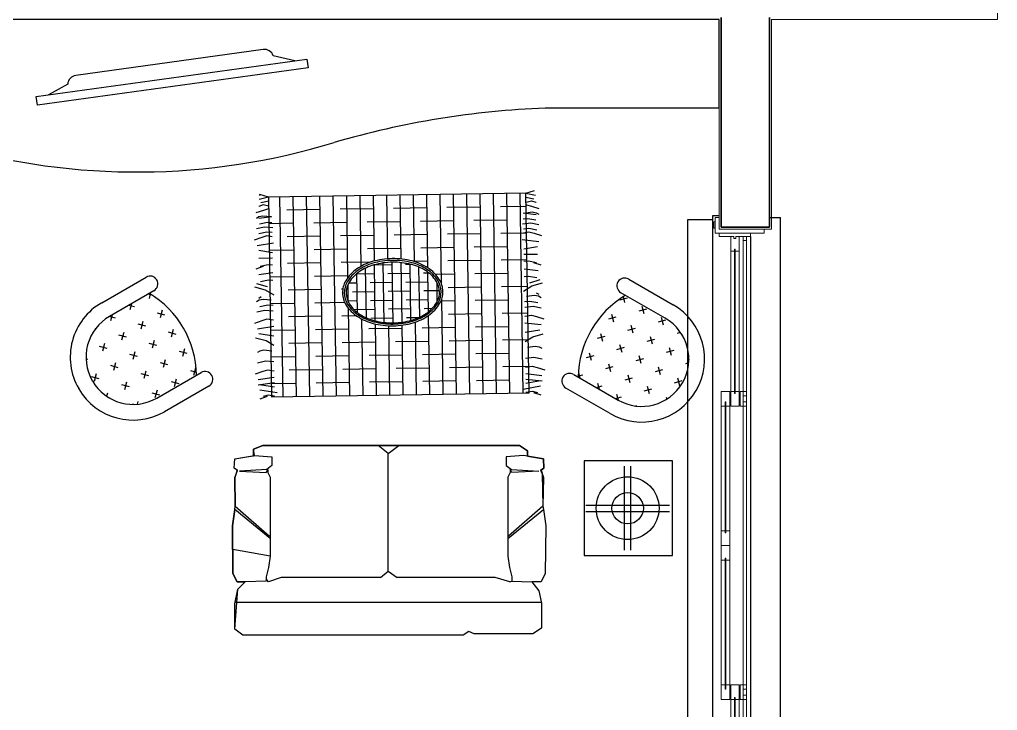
# Model space of a CAD drawing. Header units: millimetres. Extents: x -32319 to 9885, y 990 to 22164.
# Drawn here: x 5177 to 9843, y 6488 to 9785 of the extents above; entities that cross this region are included whole.
import ezdxf

# ---------------------------------------------------------------- set-up
doc = ezdxf.new("R2010")
doc.units = ezdxf.units.MM
doc.layers.add('furniture', color=34, linetype='Continuous')
for name, color, linetype, lineweight in [('plaster', 4, 'Continuous', 13), ('wall', 5, 'Continuous', 35), ('wind', 161, 'Continuous', 5)]:
    doc.layers.add(name, color=color, linetype=linetype, lineweight=lineweight)

msp = doc.modelspace()

# ---------------------------------------------------------------- linework, layer by layer
for p, q in [((8485.6, 8850.4), (8515.6, 8850.4)), ((8485.6, 5702.1), (8485.6, 8850.4)), ((8755.9, 8840.4), (8807.9, 8840.4)), ((8807.8, 5710.3), (8807.9, 8840.4))]:
    msp.add_line(p, q)
msp.add_lwpolyline([(8665.6, 8750.4), (8665.6, 5800.3)])
at = {"layer": 'furniture'}
for p, q in [((8515.2, 9785.4), (4842.3, 9785.4)), ((8515.6, 9363), (8515.2, 9785.4)), ((6339.2, 9642.4), (5445.8, 9518.7)), ((6490.3, 9589.1), (6387.9, 9612.5)), ((5256.6, 9418.3), (6548.6, 9597.1)), ((6548.6, 9597.1), (6554.3, 9555.7)), ((6554.3, 9555.7), (5262.3, 9376.8)), ((5407.1, 9476.7), (5314.9, 9426.3)), ((5262.3, 9376.8), (5256.6, 9418.3)), ((8515.8, 9363), (7685.1, 9363)), ((7593.6, 8956.4), (7634.5, 8969.9)), ((6365.2, 8937.6), (6320.4, 8926.7)), ((6323.9, 8949.8), (6321, 8945.8)), ((6365.2, 8937.6), (6323.9, 8949.8)), ((6366.3, 8918.9), (6328.1, 8910)), ((7593.6, 8956.4), (6365.2, 8937.6)), ((6365.2, 8937.6), (6379.8, 7985.2)), ((6434.3, 7986.1), (6419.7, 8938.4)), ((6498, 7987), (6483.4, 8939.4)), ((6561.7, 7988), (6547.1, 8940.4)), ((6625.4, 7989), (6610.8, 8941.3)), ((6689.1, 7990), (6674.4, 8942.3)), ((6744.1, 8553.9), (6738.1, 8943.3)), ((6807, 8607.8), (6801.8, 8944.3)), ((6870.3, 8633.1), (6865.5, 8945.2)), ((6933.8, 8643.7), (6929.2, 8946.2)), ((6997.5, 8642.9), (6992.9, 8947.2)), ((7061.4, 8630.2), (7056.6, 8948.2)), ((7125.6, 8600.1), (7120.2, 8949.2)), ((7190.5, 8524.2), (7183.9, 8950.1)), ((7262.3, 7998.8), (7247.6, 8951.1)), ((7325.9, 7999.8), (7311.3, 8952.1)), ((7389.6, 8000.7), (7375, 8953.1)), ((7453.3, 8001.7), (7438.7, 8954.1)), ((7517, 8002.7), (7502.4, 8955)), ((7580.7, 8003.7), (7566.1, 8956)), ((7593.1, 8937.7), (7631.5, 8930)), ((7608.2, 8004.1), (7593.6, 8956.4)), ((7593.6, 8956.4), (7638.7, 8947)), ((7594.2, 8913.9), (7620.5, 8920.6)), ((7620.5, 8920.6), (7640.9, 8913.9)), ((7640.9, 8913.9), (7641.6, 8914)), ((6341, 8874.9), (6305.4, 8862.5)), ((6319.2, 8893.6), (6318.5, 8893.6)), ((6339.3, 8900.9), (6319.2, 8893.6)), ((6365.9, 8895.1), (6339.3, 8900.9)), ((6364.7, 8882.1), (6341, 8874.9)), ((6611.7, 8878.6), (6452.5, 8876.2)), ((6866.5, 8882.5), (6707.2, 8880.1)), ((7121.2, 8886.4), (6962, 8884)), ((7376, 8890.4), (7216.7, 8887.9)), ((7594.6, 8893.7), (7471.5, 8891.8)), ((7585.2, 8862.2), (7622.8, 8867)), ((7595.7, 8901), (7619.7, 8894.6)), ((7619.7, 8894.6), (7655.7, 8883.2)), ((7622.8, 8867), (7642.3, 8863.8)), ((6319.3, 8843.5), (6307.6, 8836.3)), ((6338.8, 8847.3), (6319.3, 8843.5)), ((6381.1, 8844.4), (6319.4, 8835.4)), ((6376.5, 8843.7), (6338.8, 8847.3)), ((6994.8, 8820.8), (6835.6, 8818.4)), ((7249.6, 8824.7), (7090.3, 8822.3)), ((7504.3, 8828.6), (7345.1, 8826.2)), ((7580.6, 8862.8), (7642.4, 8855.7)), ((7581, 8834.1), (7602.1, 8836.7)), ((7602.1, 8836.7), (7640.5, 8828.9)), ((7642.3, 8863.8), (7654.3, 8857)), ((6346.5, 8795.1), (6308.3, 8786.2)), ((6360.4, 8817.6), (6322.2, 8808.7)), ((6386.3, 8791.6), (6346.5, 8795.1)), ((6381.5, 8815.7), (6360.4, 8817.6)), ((6485.3, 8813), (6367.1, 8811.2)), ((6740.1, 8816.9), (6580.9, 8814.4)), ((7576.9, 8809.8), (7616.6, 8814.6)), ((7581.7, 8787.2), (7606.8, 8790.2)), ((7582, 8767.5), (7608, 8772.1)), ((7606.8, 8790.2), (7645.3, 8782.4)), ((7608, 8772.1), (7632, 8765.6)), ((7616.6, 8814.6), (7655.1, 8806.9)), ((6332.6, 8745.7), (6297, 8733.2)), ((6357, 8771), (6318.8, 8762.1)), ((6356.4, 8752.9), (6332.6, 8745.7)), ((6382.5, 8749.1), (6356.4, 8752.9)), ((6382.2, 8768.7), (6357, 8771)), ((6613.7, 8751.2), (6454.5, 8748.8)), ((6868.4, 8755.2), (6709.2, 8752.7)), ((7123.2, 8759.1), (6964, 8756.6)), ((7377.9, 8763), (7218.7, 8760.5)), ((7596.5, 8766.3), (7473.4, 8764.5)), ((7576.2, 8735.8), (7654.8, 8726.8)), ((7632, 8765.6), (7668, 8754.3)), ((6389.3, 8717.6), (6311.1, 8706.2)), ((6383.7, 8672.8), (6318.3, 8682.5)), ((6487.3, 8685.6), (6369.1, 8683.8)), ((6742, 8689.5), (6582.8, 8687.1)), ((6996.8, 8693.4), (6837.6, 8691)), ((7251.5, 8697.3), (7092.3, 8694.9)), ((7506.3, 8701.3), (7347.1, 8698.8)), ((7583.2, 8691.2), (7648.3, 8702.9)), ((6384.1, 8647.4), (6318.9, 8645)), ((7379.9, 8635.6), (7220.7, 8633.2)), ((7598.5, 8639), (7475.4, 8637.1)), ((7583.6, 8665.8), (7648.9, 8665.4)), ((7584.1, 8631.8), (7605.2, 8634.3)), ((7605.2, 8634.3), (7643.7, 8626.6)), ((6340, 8606.4), (6304.4, 8593.9)), ((6363.5, 8615.3), (6325.3, 8606.3)), ((6384.6, 8613.4), (6363.5, 8615.3)), ((6615.6, 8623.9), (6456.4, 8621.4)), ((6851.4, 8627.5), (6711.2, 8625.3)), ((6832, 8362), (6828.3, 8599.2)), ((6955.5, 8615.1), (6865.8, 8613.7)), ((6874.7, 8347.5), (6870.6, 8615.1)), ((6917.3, 8339.9), (6912.9, 8623.9)), ((6959.8, 8337.8), (6955.3, 8627.3)), ((7002.2, 8341), (6997.8, 8625.4)), ((7046.9, 8616.5), (7019.2, 8616.1)), ((7044.5, 8349.6), (7040.4, 8618.1)), ((7125.1, 8631.7), (7059.7, 8630.7)), ((7086.8, 8365.1), (7083.1, 8603.9)), ((7584.7, 8595), (7651.7, 8587.3)), ((7629, 8626.2), (7664.9, 8614.8)), ((5569.2, 8434), (5780.9, 8556.3)), ((6385.2, 8576.6), (6318.4, 8566.9)), ((6364.6, 8542.4), (6326.4, 8533.5)), ((6385.7, 8540.5), (6364.6, 8542.4)), ((6489.2, 8558.2), (6371, 8556.4)), ((6744, 8562.1), (6584.8, 8559.7)), ((6871.2, 8571.3), (6782.9, 8570)), ((6789.1, 8387.1), (6786.3, 8572.8)), ((7041.1, 8573.9), (6934.9, 8572.3)), ((7131.2, 8575.3), (7104.8, 8574.9)), ((7128.8, 8390.9), (7125.9, 8579.4)), ((7253.5, 8570), (7162.4, 8568.6)), ((7508.2, 8573.9), (7349, 8571.4)), ((7585.2, 8559), (7606.3, 8561.5)), ((7606.3, 8561.5), (7644.8, 8553.7)), ((7611.7, 8529.3), (7661.9, 8544.2)), ((8083.9, 8546.9), (8295.7, 8424.6)), ((6350.1, 8494.5), (6299.4, 8507.8)), ((6360.2, 8510.1), (6309.5, 8523.4)), ((6391.5, 8470.5), (6350.1, 8494.5)), ((6617.6, 8496.5), (6458.4, 8494.1)), ((6719.4, 8498.1), (6713.1, 8498)), ((6745.9, 8437.2), (6744.6, 8521.4)), ((6787, 8527.6), (6747.4, 8527)), ((6956.8, 8530.2), (6850.7, 8528.5)), ((7126.6, 8532.8), (7020.5, 8531.1)), ((7170.5, 8440.3), (7169.1, 8531.3)), ((7381.8, 8508.2), (7222.6, 8505.8)), ((7600.4, 8511.6), (7477.4, 8509.7)), ((7581.6, 8488.8), (7622.3, 8514)), ((7622.3, 8514), (7672.5, 8528.9)), ((5818.4, 8491.3), (5606.7, 8369)), ((5814.1, 8467.9), (5789.3, 8474.5)), ((5801.1, 8476.1), (5795.1, 8453.5)), ((6320.2, 8445.8), (6308.5, 8438.7)), ((6330.3, 8461.5), (6318.6, 8454.3)), ((6339.7, 8449.6), (6320.2, 8445.8)), ((6377.4, 8446), (6339.7, 8449.6)), ((6872.5, 8486.4), (6766.4, 8484.8)), ((6958.1, 8445.3), (6852, 8443.6)), ((7042.4, 8489), (6936.2, 8487.4)), ((7127.9, 8447.9), (7021.8, 8446.2)), ((7181.1, 8491.1), (7106.1, 8490)), ((7198.6, 7997.8), (7191.6, 8451.4)), ((7510.2, 8446.5), (7351, 8444.1)), ((7596.5, 8464.7), (7634, 8469.5)), ((7634, 8469.5), (7653.6, 8466.3)), ((7643, 8481.6), (7655, 8474.9)), ((7653.6, 8466.3), (7665.6, 8459.5)), ((8041.5, 8448.2), (8077.7, 8457.9)), ((8258.2, 8359.7), (8046.4, 8482)), ((8057, 8462.6), (8064.4, 8435)), ((5726.2, 8413.8), (5697.5, 8421.5)), ((5710.9, 8429.2), (5703.2, 8400.5)), ((6362.4, 8423), (6324.2, 8414)), ((6387.6, 8420.7), (6362.4, 8423)), ((6491.2, 8430.9), (6373, 8429)), ((6729.2, 8434.5), (6586.7, 8432.3)), ((6788.3, 8442.6), (6743.7, 8442)), ((6752.8, 7990.9), (6746.3, 8408)), ((6873.9, 8401.5), (6774.3, 8400)), ((7043.7, 8404.1), (6937.5, 8402.5)), ((7145, 8405.7), (7107.4, 8405.1)), ((7255.4, 8442.6), (7187.8, 8441.6)), ((7587.1, 8439.2), (7612.2, 8442.2)), ((7588.2, 8412.4), (7627.9, 8417.1)), ((7612.2, 8442.2), (7650.7, 8434.4)), ((7627.9, 8417.1), (7666.3, 8409.4)), ((8133.3, 8395.2), (8169.5, 8404.9)), ((8146.6, 8418.2), (8156.3, 8381.9)), ((5634.3, 8360.7), (5605.6, 8368.4)), ((5619.1, 8376.2), (5611.4, 8347.5)), ((5871.1, 8374.9), (5834.9, 8384.6)), ((5857.8, 8397.9), (5848.1, 8361.7)), ((6347.5, 8397.5), (6309.3, 8388.5)), ((6357.3, 8355.2), (6333.6, 8348)), ((6387.3, 8393.9), (6347.5, 8397.5)), ((6388.7, 8350.7), (6357.3, 8355.2)), ((6619.5, 8369.1), (6460.3, 8366.7)), ((6784.9, 8371.7), (6715.1, 8370.6)), ((6816.4, 7991.9), (6810.8, 8356)), ((6959.4, 8360.3), (6853.3, 8358.7)), ((7080.4, 8362.2), (7023.1, 8361.3)), ((7134.9, 7996.8), (7129.1, 8373.5)), ((7383.8, 8380.9), (7224.6, 8378.4)), ((7602.4, 8384.2), (7479.3, 8382.3)), ((7588.2, 8369.1), (7619.3, 8374.6)), ((7619.3, 8374.6), (7643.3, 8368.2)), ((7643.3, 8368.2), (7679.2, 8356.8)), ((7988.4, 8356.4), (8024.7, 8366.1)), ((8001.7, 8379.3), (8011.4, 8343.1)), ((8225.2, 8342.2), (8261.4, 8351.9)), ((8238.4, 8365.1), (8248.1, 8328.9)), ((5542.5, 8307.7), (5538.8, 8308.7)), ((5779.2, 8321.9), (5743, 8331.6)), ((5766, 8344.9), (5756.3, 8308.6)), ((5910.9, 8306), (5901.1, 8269.8)), ((6333.6, 8348), (6298, 8335.6)), ((6390.3, 8320), (6312, 8308.5)), ((6747.9, 8307.4), (6588.7, 8304.9)), ((7002.6, 8311.3), (6843.4, 8308.9)), ((6880.1, 7992.9), (6874.9, 8332.7)), ((6943.8, 7993.9), (6938.7, 8324)), ((7007.5, 7994.9), (7002.4, 8326.8)), ((7071.2, 7995.8), (7065.9, 8341.5)), ((7257.4, 8315.2), (7098.2, 8312.8)), ((7512.1, 8319.1), (7352.9, 8316.7)), ((7587.5, 8338.3), (7666, 8329.3)), ((7589.3, 8292.8), (7659.6, 8305.4)), ((8080.3, 8303.4), (8116.5, 8313.1)), ((8093.5, 8326.3), (8103.3, 8290.1)), ((5687.4, 8268.9), (5651.1, 8278.6)), ((5674.1, 8291.8), (5664.4, 8255.6)), ((5924.1, 8283.1), (5887.9, 8292.8)), ((6353.8, 8251.8), (6303.2, 8265.1)), ((6389.8, 8274.4), (6319.2, 8284.8)), ((6493.1, 8303.5), (6374.9, 8301.7)), ((7590, 8249), (7626, 8271.3)), ((7626, 8271.3), (7676.2, 8286.2)), ((7935.4, 8264.5), (7971.6, 8274.2)), ((7948.7, 8287.5), (7958.4, 8251.3)), ((8172.1, 8250.3), (8208.4, 8260)), ((8185.4, 8273.3), (8195.1, 8237.1)), ((8317, 8289.1), (8330.7, 8292.8)), ((8338.8, 8280.2), (8340, 8275.9)), ((5595.5, 8215.8), (5559.3, 8225.5)), ((5582.3, 8238.8), (5572.5, 8202.6)), ((5832.3, 8230), (5796, 8239.8)), ((5819, 8253), (5809.3, 8216.8)), ((5963.9, 8214.2), (5954.2, 8178)), ((6390.5, 8230.6), (6353.8, 8251.8)), ((6621.5, 8241.8), (6462.3, 8239.3)), ((6876.2, 8245.7), (6717, 8243.2)), ((7131, 8249.6), (6971.8, 8247.1)), ((7385.7, 8253.5), (7226.5, 8251)), ((7604.4, 8256.8), (7481.3, 8255)), ((7600.2, 8222.1), (7637.8, 8226.8)), ((7637.8, 8226.8), (7657.3, 8223.6)), ((7657.3, 8223.6), (7669.3, 8216.9)), ((8027.3, 8211.5), (8063.5, 8221.2)), ((8040.5, 8234.5), (8050.2, 8198.2)), ((8277.3, 8220.2), (8287, 8184)), ((5503.7, 8162.8), (5494.3, 8165.3)), ((5740.4, 8177), (5704.2, 8186.7)), ((5727.1, 8200), (5717.4, 8163.8)), ((5977.1, 8191.2), (5940.9, 8200.9)), ((6324, 8203.2), (6312.2, 8196)), ((6343.4, 8206.9), (6324, 8203.2)), ((6381.1, 8203.3), (6343.4, 8206.9)), ((6495.1, 8176.1), (6376.9, 8174.3)), ((6749.9, 8180), (6590.6, 8177.6)), ((7004.6, 8183.9), (6845.4, 8181.5)), ((7259.3, 8187.8), (7100.1, 8185.4)), ((7514.1, 8191.8), (7354.9, 8189.3)), ((7591.9, 8169.7), (7631.6, 8174.5)), ((7631.6, 8174.5), (7670.1, 8166.7)), ((7882.4, 8172.7), (7918.6, 8182.4)), ((7895.6, 8195.6), (7905.3, 8159.4)), ((8119.1, 8158.5), (8155.3, 8168.2)), ((8132.4, 8181.4), (8142.1, 8145.2)), ((8264, 8197.3), (8300.2, 8207)), ((8369.1, 8167.2), (8370.6, 8161.5)), ((5648.5, 8124), (5612.3, 8133.7)), ((5635.3, 8146.9), (5625.6, 8110.7)), ((5885.3, 8138.2), (5849.1, 8147.9)), ((5872, 8161.2), (5862.3, 8124.9)), ((6016.9, 8122.3), (6007.2, 8086.1)), ((6351.2, 8154.8), (6313, 8145.9)), ((6391, 8151.2), (6351.2, 8154.8)), ((7133, 8122.2), (6973.7, 8119.8)), ((7387.7, 8126.1), (7228.5, 8123.7)), ((7606.3, 8129.5), (7483.2, 8127.6)), ((7591.9, 8126.4), (7623, 8131.9)), ((7623, 8131.9), (7647, 8125.5)), ((7647, 8125.5), (7683, 8114.1)), ((7974.2, 8119.6), (8010.4, 8129.3)), ((7987.5, 8142.6), (7997.2, 8106.4)), ((8224.2, 8128.4), (8233.9, 8092.2)), ((8355.9, 8144.3), (8370, 8148.1)), ((5556.7, 8070.9), (5520.5, 8080.7)), ((5543.4, 8093.9), (5533.7, 8057.7)), ((5793.4, 8085.2), (5757.2, 8094.9)), ((5780.2, 8108.1), (5770.5, 8071.9)), ((5831.9, 7978.9), (6043.7, 8101.2)), ((6021.6, 8101.7), (5994, 8109.1)), ((6337.3, 8105.4), (6301.7, 8092.9)), ((6392.9, 8077.1), (6315.8, 8065.9)), ((6361.1, 8112.5), (6337.3, 8105.4)), ((6392.4, 8108), (6361.1, 8112.5)), ((6623.5, 8114.4), (6464.2, 8111.9)), ((6878.2, 8118.3), (6719, 8115.8)), ((7592.4, 8095.5), (7669.8, 8086.7)), ((7821.2, 8091.9), (8032.9, 7969.6)), ((7842.9, 8084.5), (7865.6, 8090.5)), ((7843.7, 8099.8), (7850.3, 8075)), ((8066.1, 8066.6), (8102.3, 8076.3)), ((8079.3, 8089.6), (8089, 8053.3)), ((8211, 8105.4), (8247.2, 8115.1)), ((8316.1, 8075.4), (8325.8, 8039.1)), ((5524.3, 8061.7), (5524.5, 8061.3)), ((5701.6, 8032.1), (5665.4, 8041.8)), ((5688.3, 8055.1), (5678.6, 8018.9)), ((6081.2, 8036.3), (5869.4, 7914)), ((5938.3, 8046.3), (5902.1, 8056)), ((5925.1, 8069.3), (5915.4, 8033.1)), ((6393.3, 8051.3), (6316.2, 8040)), ((6393.6, 8031.7), (6322.9, 8042.1)), ((6497.1, 8048.7), (6378.8, 8046.9)), ((6751.8, 8052.6), (6592.6, 8050.2)), ((7006.6, 8056.6), (6847.3, 8054.1)), ((7261.3, 8060.5), (7102.1, 8058)), ((7516.1, 8064.4), (7356.8, 8061.9)), ((7580.4, 8022), (7663.7, 8036.9)), ((7592.8, 8069.7), (7670.2, 8060.8)), ((7593.1, 8050.1), (7663.3, 8062.7)), ((7995.4, 7904.6), (7783.7, 8026.9)), ((7928.7, 8029.8), (7957.4, 8037.5)), ((7934.4, 8050.7), (7942.1, 8022)), ((8171.2, 8036.5), (8180.9, 8000.3)), ((8302.8, 8052.4), (8339, 8062.1)), ((8340.3, 8051.9), (8340.5, 8052.3)), ((5459.6, 8023.8), (5459.3, 8024.2)), ((5596.5, 8002.1), (5592.7, 7987.9)), ((5609.7, 7979.1), (5604, 7980.6)), ((5846.5, 7993.3), (5810.2, 8003)), ((5833.2, 8016.3), (5823.5, 7980)), ((6358.7, 7986.1), (6323.1, 7973.7)), ((6407, 8004), (6323.3, 8016.3)), ((6362.9, 7993), (6339.1, 7985.8)), ((6394.2, 7988.5), (6362.9, 7993)), ((6379.8, 7985.2), (7608.2, 8004.1)), ((7593.7, 8006.9), (7624.9, 8012.4)), ((7624.9, 8012.4), (7648.8, 8005.9)), ((7629.3, 8005.6), (7665.2, 7994.3)), ((8020.5, 7976.8), (8049.3, 7984.5)), ((8026.3, 7997.7), (8034, 7969)), ((8157.9, 8013.6), (8194.2, 8023.3)), ((8263, 7983.5), (8265.5, 7974.2)), ((8405.5, 8014.8), (8405.3, 8014.4)), ((5722.7, 7948.8), (5718.4, 7950)), ((5741.4, 7963.2), (5737.7, 7949.5)), ((8118.2, 7944.7), (8119.2, 7941)), ((6337.4, 7752), (6293, 7735.4)), ((6293, 7735.4), (6337.4, 7752)), ((7562.8, 7752), (6337.4, 7752)), ((6337.4, 7752), (7562.8, 7752)), ((6936.2, 7713.9), (6888.5, 7752)), ((6936.2, 7713.9), (6986.3, 7752)), ((7600.7, 7727), (7562.8, 7752)), ((7562.8, 7752), (7600.7, 7727)), ((6204, 7688.2), (6298.4, 7704.9)), ((6251.2, 7696.5), (6293, 7703.9)), ((6293, 7735.4), (6293, 7701.6)), ((6293, 7703.9), (6293, 7735.4)), ((6298.4, 7704.9), (6293, 7735.4)), ((6298.4, 7704.9), (6381.7, 7699.3)), ((6381.7, 7699.3), (6381.7, 7657.7)), ((6936.2, 7152.3), (6936.2, 7713.9)), ((7582.2, 7704.9), (7499, 7699.3)), ((7499, 7699.3), (7499, 7657.7)), ((7676.6, 7688.2), (7582.2, 7704.9)), ((7600.7, 7701.6), (7600.7, 7727)), ((7600.7, 7727), (7600.7, 7701.6)), ((7600.7, 7701.6), (7676.6, 7688.2)), ((6201.3, 7643.8), (6204, 7688.2)), ((6201.3, 7643.8), (6204, 7688.2)), ((6204, 7688.2), (6251.2, 7696.5)), ((6381.7, 7657.7), (6356.7, 7638.3)), ((7499, 7657.7), (7524, 7638.3)), ((7679.4, 7643.8), (7676.6, 7688.2)), ((7676.6, 7688.2), (7679.4, 7643.8)), ((8063.6, 7253.4), (8063.6, 7653.4)), ((8093.6, 7253.4), (8093.6, 7653.4)), ((6217.9, 7632.8), (6201.3, 7643.8)), ((6217.9, 7632.8), (6201.3, 7643.8)), ((6214.8, 7634.8), (6204, 7599.5)), ((6204, 7599.5), (6217.9, 7632.8)), ((6356.7, 7638.3), (6226.2, 7630)), ((6226.2, 7630), (6353.9, 7624.4)), ((6353.9, 7624.4), (6362.2, 7638.3)), ((6362.2, 7638.3), (6362.2, 7624.4)), ((6362.2, 7624.4), (6373.3, 7602.2)), ((7518.4, 7624.4), (7507.3, 7602.2)), ((7518.4, 7638.3), (7518.4, 7624.4)), ((7526.7, 7624.4), (7518.4, 7638.3)), ((7524, 7638.3), (7654.4, 7630)), ((7654.4, 7630), (7526.7, 7624.4)), ((7662.7, 7632.8), (7679.4, 7643.8)), ((7679.4, 7643.8), (7662.7, 7632.8)), ((7662.7, 7632.8), (7671.2, 7617.1)), ((7665.8, 7634.8), (7676.6, 7599.5)), ((7671.2, 7617.1), (7673.8, 7463.6)), ((6204, 7599.5), (6206.8, 7463.6)), ((6206.8, 7463.6), (6204, 7599.5)), ((6373.3, 7602.2), (6373.3, 7225.1)), ((7507.3, 7602.2), (7507.3, 7225.1)), ((7676.6, 7599.5), (7673.8, 7463.6)), ((7878.6, 7468.4), (8278.6, 7468.4)), ((6204, 7446.9), (6192.9, 7369.3)), ((6192.9, 7369.3), (6204, 7446.9)), ((6204, 7446.9), (6206.8, 7463.6)), ((6373.3, 7308.3), (6204, 7446.9)), ((6206.8, 7463.6), (6370.6, 7319.4)), ((7507.3, 7308.3), (7676.6, 7446.9)), ((7673.8, 7463.6), (7510.1, 7319.4)), ((7673.8, 7463.6), (7676.6, 7446.9)), ((7676.6, 7446.9), (7687.7, 7369.3)), ((7676.6, 7446.9), (7687.7, 7369.3)), ((7878.6, 7438.4), (8278.6, 7438.4)), ((6192.9, 7369.3), (6195.7, 7141.9)), ((6195.7, 7141.9), (6192.9, 7369.3)), ((7687.7, 7369.3), (7684.9, 7141.9)), ((7687.7, 7369.3), (7684.9, 7141.9)), ((6373.3, 7225.1), (6194.3, 7255.6)), ((6373.3, 7225.1), (6365, 7169.6)), ((7507.3, 7225.1), (7515.6, 7169.6)), ((6195.7, 7141.9), (6214.8, 7101.6)), ((6214.8, 7101.6), (6195.7, 7141.9)), ((6365, 7169.6), (6353.9, 7125.2)), ((6898.7, 7122.5), (6936.2, 7152.3)), ((6936.2, 7152.3), (6978.3, 7122.5)), ((7515.6, 7169.6), (7526.7, 7125.2)), ((7684.9, 7141.9), (7665.8, 7101.6)), ((7684.9, 7141.9), (7665.8, 7101.6)), ((6254.1, 7101.6), (6214.8, 7101.6)), ((6214.8, 7101.6), (6254.1, 7101.6)), ((6218.1, 7067), (6254.1, 7101.6)), ((6218.1, 7067), (6254.1, 7101.6)), ((6353.9, 7105.8), (6254.1, 7101.6)), ((6353.9, 7125.2), (6353.9, 7105.8)), ((6364.8, 7101.6), (6353.9, 7115.5)), ((6426.2, 7122.5), (6364.8, 7101.6)), ((6898.7, 7122.5), (6426.2, 7122.5)), ((7446.2, 7122.5), (6978.3, 7122.5)), ((7515.8, 7101.6), (7446.2, 7122.5)), ((7515.8, 7101.6), (7526.7, 7105.8)), ((7526.7, 7125.2), (7526.7, 7105.8)), ((7526.7, 7105.8), (7621.1, 7101.6)), ((7621.1, 7101.6), (7654.4, 7058.7)), ((7621.1, 7101.6), (7654.4, 7058.7)), ((7665.8, 7101.6), (7621.1, 7101.6)), ((7665.8, 7101.6), (7621.1, 7101.6)), ((6204.2, 6997.7), (6218.1, 7067)), ((6204.2, 6875.6), (6218.1, 7067)), ((7654.4, 7058.7), (7668.3, 7000.4)), ((7654.4, 7058.7), (7668.3, 7000.4)), ((7079.9, 7003.2), (6205.3, 7003.2)), ((7667.6, 7003.2), (7079.9, 7003.2)), ((7668.3, 7000.4), (7668.3, 6881.2)), ((7668.3, 7000.4), (7668.3, 6881.2)), ((6204.2, 6875.6), (6204.2, 6997.7)), ((6243, 6847.9), (6204.2, 6875.6)), ((6243, 6847.9), (6204.2, 6875.6)), ((7321.3, 6864.5), (7293.6, 6847.9)), ((7321.3, 6864.5), (7293.6, 6847.9)), ((7346.3, 6853.4), (7321.3, 6864.5)), ((7346.3, 6853.4), (7321.3, 6864.5)), ((7668.3, 6881.2), (7626.6, 6853.4)), ((7668.3, 6881.2), (7626.6, 6853.4)), ((7293.6, 6847.9), (6243, 6847.9)), ((7293.6, 6847.9), (6243, 6847.9)), ((7626.6, 6853.4), (7346.3, 6853.4)), ((7626.6, 6853.4), (7346.3, 6853.4))]:
    msp.add_line(p, q, dxfattribs=at)
at = {"layer": 'furniture', "ltscale": 0.3}
for p, q in [((8365.6, 5722.1), (8365.6, 8830.4)), ((8365.6, 8830.4), (8485.6, 8830.4))]:
    msp.add_line(p, q, dxfattribs=at)
at = {"layer": 'furniture'}
msp.add_lwpolyline([(7870.5, 7228.2), (8293, 7228.2), (8293, 7679.2), (7870.5, 7679.2)], close=True, dxfattribs=at)
for radius in [150, 75]:
    msp.add_circle((8078.6, 7453.4), radius, dxfattribs=at)
for centre, radius, start, end in [((6345.4, 9597.8), 45, 18.9946, 97.8825), ((5452, 9474.1), 45, 97.8825, 176.7703), ((7856.5, 5141.5), 4225, 92.3258, 106.1863), ((5737.5, 12266.9), 3209, 253.8023, 287.0576), ((6960.8, 8288.7), 356, 90.88, 106.3976), ((6960.8, 8288.7), 347.6, 90.88, 106.3976), ((6960.8, 8288.7), 356, 75.3624, 90.88), ((6960.8, 8288.7), 347.6, 75.3624, 90.88), ((6986, 8385.4), 256.1, 57.0453, 75.3624), ((6890.8, 8444.8), 182.9, 124.7147, 149.1666), ((6890.8, 8444.8), 174.4, 124.7147, 149.1666), ((6932.6, 8384.6), 256.1, 106.3976, 124.7147), ((6932.6, 8384.6), 247.7, 106.3976, 124.7147), ((6933.8, 8382.1), 241.4, 105.9357, 123.8798), ((6961.4, 8285.3), 342, 90.88, 105.9357), ((6961.4, 8285.3), 342, 75.8243, 90.88), ((6986.1, 8382.9), 241.4, 57.8802, 75.8243), ((6986, 8385.4), 247.7, 57.0453, 75.3624), ((7025, 8444.9), 168.1, 33.4113, 57.8802), ((7025.9, 8446.9), 174.4, 32.5934, 57.0453), ((7025.9, 8446.9), 182.9, 32.5934, 57.0453), ((5799.7, 8523.8), 37.5, 300, 120), ((6828.1, 8482.2), 109.9, 149.1666, 180.88), ((6893, 8442.9), 168.1, 123.8798, 148.3487), ((7087.4, 8486.2), 101.4, 0.88, 32.5934), ((7087.4, 8486.2), 109.9, 0.88, 32.5934), ((8065.1, 8514.4), 37.5, 60, 240), ((6828.1, 8482.2), 101.4, 149.1666, 180.88), ((6831.8, 8480.6), 96.2, 148.3487, 180.88), ((7085, 8484.5), 96.2, 0.88, 33.4113), ((5556, 8079.7), 466.1, 1.1034, 58.8966), ((6828.1, 8482.2), 109.9, 180.88, 212.5934), ((6828.1, 8482.2), 101.4, 180.88, 212.5934), ((6831.8, 8480.6), 96.2, 180.88, 213.4113), ((7085, 8484.5), 96.2, 328.3487, 0.88), ((7087.4, 8486.2), 101.4, 329.1666, 0.88), ((7087.4, 8486.2), 109.9, 329.1666, 0.88), ((8308.8, 8070.4), 466.1, 121.1034, 178.8966), ((5719.2, 8174.2), 300, 120, 210), ((6889.7, 8521.6), 182.9, 212.5934, 237.0453), ((6889.7, 8521.6), 174.4, 212.5934, 237.0453), ((6891.8, 8520.2), 168.1, 213.4113, 237.8802), ((7023.8, 8522.2), 168.1, 303.8798, 328.3487), ((7024.7, 8523.6), 174.4, 304.7147, 329.1666), ((7024.7, 8523.6), 182.9, 304.7147, 329.1666), ((8145.7, 8164.8), 300, 330, 60), ((5719.2, 8174.2), 225, 120, 210), ((6929.5, 8583), 256.1, 237.0453, 255.3624), ((6929.5, 8583), 247.7, 237.0453, 255.3624), ((6930.7, 8582.2), 241.4, 237.8802, 255.8243), ((6983, 8583), 241.4, 285.9357, 303.8798), ((6983, 8583.9), 247.7, 286.3976, 304.7147), ((6983, 8583.9), 256.1, 286.3976, 304.7147), ((8145.7, 8164.8), 225, 330, 60), ((6954.8, 8679.7), 356, 255.3624, 270.88), ((6954.8, 8679.7), 347.6, 255.3624, 270.88), ((6955.4, 8679.8), 342, 255.8243, 270.88), ((6954.8, 8679.7), 347.6, 270.88, 286.3976), ((6954.8, 8679.7), 356, 270.88, 286.3976), ((6955.4, 8679.8), 342, 270.88, 285.9357), ((6062.4, 8068.7), 37.5, 300, 120), ((7802.4, 8059.4), 37.5, 60, 240), ((5719.4, 8173.8), 225, 210, 300), ((8145.4, 8164.4), 225, 240, 330), ((5719.4, 8173.8), 300, 210, 300), ((8145.4, 8164.4), 300, 240, 330)]:
    msp.add_arc(centre, radius, start, end, dxfattribs=at)
at = {"layer": 'plaster'}
for p, q in [((9843.1, 10785.4), (9843.1, 9785.4)), ((8515.2, 9785.4), (4658, 9785.4)), ((8515.2, 9785.4), (8515.6, 8785.4)), ((8765.7, 8785.4), (8765.7, 9785.4)), ((9843.1, 9785.4), (8765.7, 9785.4)), ((8515.6, 8785.4), (8765.7, 8785.4))]:
    msp.add_line(p, q, dxfattribs=at)
at = {"layer": 'wall'}
for p, q in [((8525.2, 9795.4), (8525.6, 8795.4)), ((8755.7, 8795.4), (8755.7, 9795.4)), ((8525.6, 8795.4), (8755.7, 8795.4))]:
    msp.add_line(p, q, dxfattribs=at)
at = {"layer": 'wind', "color": 250}
for p, q in [((8515.6, 8765.4), (8515.6, 8750.4)), ((8515.6, 8750.4), (8585.6, 8750.4)), ((8585.6, 8750.4), (8570.6, 8750.4)), ((8585.6, 8750.4), (8585.6, 8740.4)), ((8585.6, 8740.4), (8585.6, 8750.4)), ((8585.6, 8740.4), (8595.6, 8740.4)), ((8595.6, 8740.4), (8585.6, 8740.4)), ((8595.6, 8740.4), (8595.6, 8750.4)), ((8595.6, 8750.4), (8665.6, 8750.4)), ((8610.6, 8750.4), (8595.6, 8750.4)), ((8595.6, 8750.4), (8595.6, 8740.4)), ((8665.6, 8750.4), (8665.6, 8765.4)), ((8525.6, 8010.3), (8565.6, 8010.3)), ((8525.6, 7940.3), (8544.1, 7940.3)), ((8547.1, 7940.3), (8565.6, 7940.3)), ((8570.6, 7940.3), (8610.6, 7940.3)), ((8630.6, 7960.4), (8645.6, 7960.4)), ((8525.6, 7275.3), (8565.6, 7275.3)), ((8525.6, 7275.3), (8565.6, 7275.3)), ((8525.6, 6610.3), (8544.1, 6610.3)), ((8547.1, 6610.3), (8565.6, 6610.3)), ((8570.6, 6610.3), (8610.6, 6610.3)), ((8630.6, 6610.3), (8645.6, 6610.3)), ((8645.6, 6590.3), (8630.6, 6590.3)), ((8645.6, 6590.3), (8645.6, 6560.3)), ((8525.6, 6540.3), (8565.6, 6540.3))]:
    msp.add_line(p, q, dxfattribs=at)
at = {"layer": 'wind'}
for p, q in [((8570.6, 8750.4), (8570.6, 7940.3)), ((8610.6, 7940.3), (8610.6, 8750.4)), ((8525.6, 7275.3), (8525.6, 8010.3)), ((8565.6, 8010.3), (8565.6, 7275.3)), ((8544.1, 7960.3), (8544.1, 7345.3)), ((8544.1, 7960.3), (8547.1, 7960.3)), ((8544.1, 7940.3), (8544.1, 7950.3)), ((8547.1, 7960.3), (8547.1, 7345.3)), ((8547.1, 7950.3), (8547.1, 7940.3)), ((8630.6, 6590.3), (8630.6, 7960.4)), ((8645.6, 7960.4), (8645.6, 6590.3)), ((8525.6, 7275.3), (8525.6, 6540.3)), ((8565.6, 6540.3), (8565.6, 7275.3)), ((8544.1, 6590.3), (8544.1, 7205.3)), ((8547.1, 6590.3), (8547.1, 7205.3)), ((8544.1, 6610.3), (8544.1, 6600.3)), ((8544.1, 6590.3), (8547.1, 6590.3)), ((8547.1, 6600.3), (8547.1, 6610.3)), ((8570.6, 5800.3), (8570.6, 6610.3)), ((8610.6, 6610.3), (8610.6, 5800.3))]:
    msp.add_line(p, q, dxfattribs=at)
for points in [[(8495.6, 8790.4), (8490.6, 8790.4), (8490.6, 8820.4), (8495.6, 8820.4)], [(8589.1, 8680.4), (8589.1, 8690.4), (8592.1, 8690.4), (8592.1, 8680.4)], [(8589.1, 8680.4), (8589.1, 8000.3)], [(8592.1, 8680.4), (8592.1, 8000.3)], [(8589.1, 8010.3), (8589.1, 8000.3), (8592.1, 8000.3), (8592.1, 8010.3)], [(8544.1, 7345.3), (8544.1, 7335.3), (8547.1, 7335.3), (8547.1, 7345.3)], [(8544.1, 7205.3), (8544.1, 7215.3), (8547.1, 7215.3), (8547.1, 7205.3)], [(8589.1, 5870.3), (8589.1, 6550.3)], [(8589.1, 6540.3), (8589.1, 6550.3), (8592.1, 6550.3), (8592.1, 6540.3)], [(8592.1, 5870.3), (8592.1, 6550.3)]]:
    msp.add_lwpolyline(points, dxfattribs=at)
at = {"layer": 'wind', "color": 250}
for points in [[(8730.6, 8785.3), (8665.6, 8785.4), (8515.6, 8785.4), (8515.6, 8840.4), (8495.6, 8840.4), (8495.6, 8825.4), (8495.6, 8765.4), (8515.6, 8765.4), (8530.6, 8765.4), (8730.6, 8765.4)], [(8610.6, 8750.4), (8595.6, 8750.4), (8595.6, 8740.4), (8585.6, 8740.4), (8585.6, 8750.4), (8570.6, 8750.4), (8570.6, 8680.4), (8589.1, 8680.4), (8589.1, 8690.4), (8592.1, 8690.4), (8592.1, 8680.4), (8610.6, 8680.4)], [(8565.6, 8010.3), (8525.6, 8010.3), (8525.6, 7940.3), (8544.1, 7940.3), (8544.1, 7950.3), (8544.1, 7960.3), (8547.1, 7960.3), (8547.1, 7940.3), (8565.6, 7940.3)], [(8610.6, 8010.3), (8592.1, 8010.3), (8592.1, 8000.3), (8589.1, 8000.3), (8589.1, 8010.3), (8570.6, 8010.3), (8570.6, 7940.3), (8610.6, 7940.3)], [(8615.6, 8010.4), (8630.6, 8010.4), (8630.6, 7940.4), (8615.6, 7940.4)], [(8565.6, 7345.3), (8547.1, 7345.3), (8547.1, 7335.3), (8544.1, 7335.3), (8544.1, 7345.3), (8525.6, 7345.3), (8525.6, 7275.3), (8565.6, 7275.3)], [(8565.6, 7275.3), (8525.6, 7275.3), (8525.6, 7205.3), (8544.1, 7205.3), (8544.1, 7215.3), (8547.1, 7215.3), (8547.1, 7205.3), (8565.6, 7205.3)], [(8565.6, 6610.3), (8547.1, 6610.3), (8547.1, 6590.3), (8544.1, 6590.3), (8544.1, 6610.3), (8525.6, 6610.3), (8525.6, 6540.3), (8565.6, 6540.3)], [(8610.6, 6610.3), (8570.6, 6610.3), (8570.6, 6540.3), (8589.1, 6540.3), (8589.1, 6550.3), (8592.1, 6550.3), (8592.1, 6540.3), (8610.6, 6540.3)], [(8615.6, 6610.3), (8630.6, 6610.3), (8630.6, 6540.3), (8615.6, 6540.3)]]:
    msp.add_lwpolyline(points, close=True, dxfattribs=at)
at = {"layer": 'wind'}
for points in [[(8630.6, 7990.4), (8630.6, 8750.4), (8645.6, 8750.4), (8645.6, 7990.4)], [(8630.6, 5800.4), (8630.6, 6560.3), (8645.6, 6560.3), (8645.6, 5800.4)]]:
    msp.add_lwpolyline(points, close=True, dxfattribs=at)
at = {"layer": 'wind', "color": 250}
for points in [[(8645.6, 8730.4), (8630.6, 8730.4)], [(8589.1, 8680.4), (8570.6, 8680.4)], [(8610.6, 8680.4), (8592.1, 8680.4)], [(8570.6, 8010.3), (8589.1, 8010.3)], [(8592.1, 8010.3), (8610.6, 8010.3)], [(8630.6, 8010.4), (8630.6, 7990.4), (8645.6, 7990.4), (8645.6, 7960.4), (8630.6, 7960.4)], [(8630.6, 8010.4), (8645.6, 8010.4)], [(8645.6, 7940.4), (8630.6, 7940.4)], [(8544.1, 7345.3), (8525.6, 7345.3)], [(8565.6, 7345.3), (8547.1, 7345.3)], [(8544.1, 7205.3), (8525.6, 7205.3)], [(8565.6, 7205.3), (8547.1, 7205.3)], [(8570.6, 6540.3), (8589.1, 6540.3)], [(8592.1, 6540.3), (8610.6, 6540.3)], [(8645.6, 6540.3), (8630.6, 6540.3)]]:
    msp.add_lwpolyline(points, dxfattribs=at)

doc.saveas('drawing.dxf')
